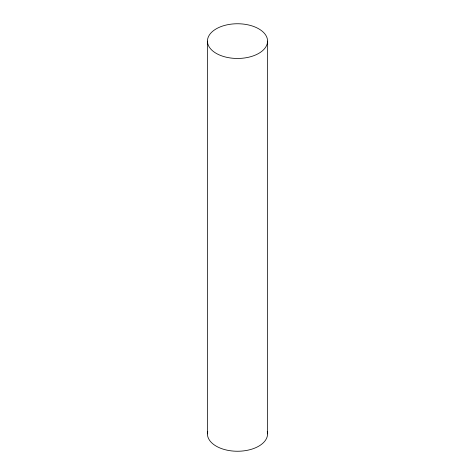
<?xml version="1.0" encoding="UTF-8"?>
<svg xmlns="http://www.w3.org/2000/svg" width="475" height="475" viewBox="0 0 475 475"><rect width="100%" height="100%" fill="white"/><g stroke="black" fill="none" stroke-linecap="round" stroke-linejoin="round"><path stroke-width="0.71" d="M267.567 41.111A30.067 17.361 0 0 1 222.466 56.139A30.067 17.361 0 0 1 222.466 26.078A30.067 17.361 0 0 1 267.567 41.111L267.567 433.889M207.433 41.111L207.433 433.889M267.259 431.419A30.067 17.361 0 0 1 237.5 451.25A30.067 17.361 0 0 1 207.741 431.419"/></g></svg>
